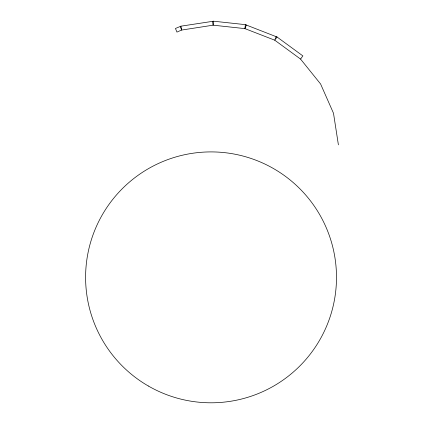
<?xml version="1.0" encoding="UTF-8"?>
<svg xmlns="http://www.w3.org/2000/svg" width="424" height="424" viewBox="0 0 424 424"><rect width="100%" height="100%" fill="white"/><g stroke="black" fill="none" stroke-linecap="round" stroke-linejoin="round"><path stroke-width="0.64" d="M213.564 21.2L213.129 25.18L181.525 30.078L176.951 32.092L175.451 28.472L180.921 26.177L213.564 21.2L245.358 24.65L277.063 37.015L302.874 55.899L300.552 59.074L320.597 83.989L333.502 113.25L338.4 144.854M245.358 24.65L244.924 28.625L274.741 40.19L300.552 59.074M246.349 24.952L244.924 28.625L213.129 25.18L212.525 21.279M276.167 36.517L274.741 40.19L277.063 37.015M180.423 26.314L181.525 30.078L180.921 26.177M148.321 385.994A125.446 125.446 0 0 0 336.492 277.354A125.446 125.446 0 0 0 148.321 168.715A125.446 125.446 0 0 0 148.321 385.994"/></g></svg>
